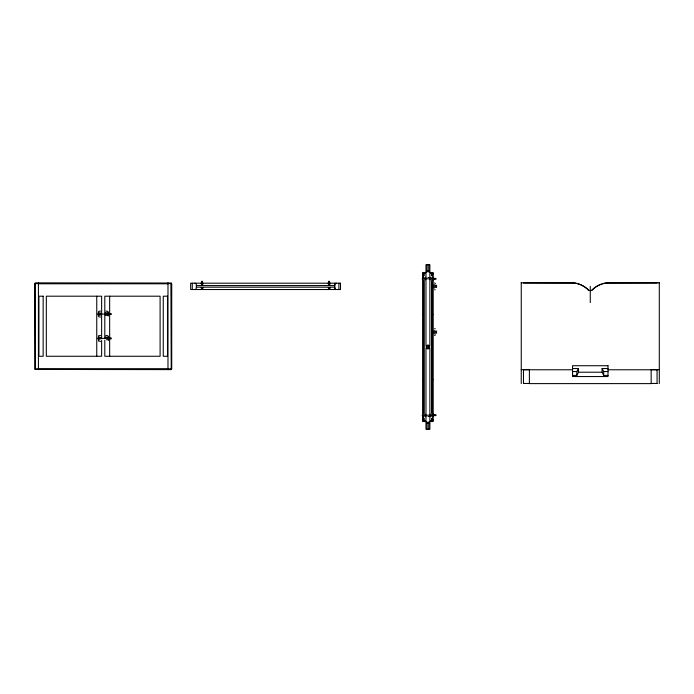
<?xml version="1.0" encoding="UTF-8"?>
<svg xmlns="http://www.w3.org/2000/svg" width="694" height="694" viewBox="0 0 694 694"><rect width="100%" height="100%" fill="white"/><g stroke="black" fill="none" stroke-linecap="round" stroke-linejoin="round"><path stroke-width="1.04" d="M573.426 283.074L523.484 282.97L523.484 282.51M424.112 273.132L424.763 272.482L425.413 273.132M424.286 273.132L424.763 272.655L425.24 273.132M430.445 273.132L431.095 272.482L431.746 273.132M430.618 273.132L431.095 272.655L431.573 273.132M425.24 420.868L424.763 421.345L424.286 420.868M425.413 420.868L424.763 421.518L424.112 420.868M431.573 420.868L431.095 421.345L430.618 420.868M431.746 420.868L431.095 421.518L430.445 420.868M572.541 375.419L576.827 375.419L578.44 372.21L578.44 368.54L572.541 368.54M576.827 375.419L576.827 371.568L578.44 368.54M98.401 311.476L100.517 311.033M98.401 335.827L100.517 335.384M592.103 290.292L592.459 289.771A24.134 24.134 0 0 1 601.073 284.332M98.574 313.315L99.676 312.716L100.777 313.315M100.838 314.729L99.676 315.397L98.522 314.729M105.635 313.315L106.737 312.716L107.839 313.315M107.9 314.729L106.737 315.397L105.583 314.729M98.574 337.666L99.676 337.067L100.777 337.666M105.635 337.666L106.737 337.076L107.839 337.666M328.592 287.941L328.895 289.164M328.583 283.707L328.592 284.792M35.515 368.87L34.934 369.442L171.218 369.616L170.906 283.603L171.479 283.031L35.203 282.857L35.515 368.87L38.43 368.87M423.453 277.869L425.344 277.869M430.514 277.869L432.405 277.869M425.344 416.131L423.453 416.131M432.405 416.131L430.514 416.131M201.598 287.845L201.633 289.129M435.268 289.728L434.583 289.832M201.633 283.603L201.598 284.887M329.338 285L329.928 284.254L329.39 283.568M202.24 284.991L202.813 284.254L202.275 283.568M424.928 280.038L423.869 280.038M431.989 280.038L430.931 280.038M423.869 413.962L424.928 413.962M430.931 413.962L431.989 413.962M329.39 289.164C330.969 288.843 328.453 287.255 330.032 287.706M105.904 311.033L108.021 311.476M100.517 317.08L98.401 316.646M105.904 335.384L108.021 335.827M100.517 341.431L98.401 340.997M434.583 282.9L435.416 283.751M434.583 328.678L435.268 328.783M107.084 339.704L106.39 339.704M100.023 339.704L99.329 339.704M427.114 270.955L428.736 270.955M427.088 271.12L428.771 271.12M426.871 272.482L422.655 272.482L422.655 421.518L426.871 421.518M428.987 272.482L433.203 272.482L433.203 421.518L428.987 421.518M422.655 273.904L423.461 273.904M432.397 273.904L433.203 273.904M427.929 277.479L428.953 277.479M433.221 278.407L436.023 278.407M422.091 278.815L433.767 278.815M433.221 279.222L436.023 279.222M201.624 282.137L202.431 282.137M328.739 282.137L329.546 282.137M521.246 282.84L574.19 282.831A25.374 25.374 0 0 1 588.174 289.632M659.3 282.84L606.348 282.831A25.374 25.374 0 0 0 592.364 289.632A2.854 2.854 0 0 1 588.078 289.632M200.93 283.143L203.125 283.143M328.045 283.143L330.24 283.143M200.93 283.568L201.477 283.568M202.31 283.568L203.125 283.568M328.045 283.568L328.592 283.568M329.312 283.568L330.24 283.568M35.515 283.603L38.43 283.603M167.983 283.603L170.906 283.603M38.43 283.785L167.983 283.785M196.341 285.555L334.82 285.555M196.341 287.177L334.82 287.177M201.139 287.706L201.581 287.706M202.258 287.706L202.917 287.706M328.253 287.706L328.696 287.706M201.052 289.164L201.538 289.164M203.004 289.164C201.546 289.702 203.698 288.071 202.24 287.741M328.167 289.164L330.118 289.164M108.498 313.653L111.309 313.653M97.36 314.061L109.062 314.061M108.498 314.469L111.309 314.469M422.655 314.469L423.461 314.469M432.397 314.469L433.203 314.469M108.498 338.004L111.309 338.004M97.36 338.412L109.062 338.412M111.309 338.819L108.498 338.819L108.498 340.155M427.114 345.378L428.736 345.378M427.088 346.176L425.977 346.106L425.977 264.692L429.872 264.692L429.872 346.176L428.771 346.176M427.088 347.824L425.977 347.894L425.977 429.308L429.872 429.308L429.872 347.824L428.771 347.894M427.114 348.622L428.736 348.622M607.996 375.419L603.711 375.419L602.097 372.21L602.097 368.54L607.996 368.54M38.43 368.688L167.983 368.688M167.983 368.87L170.906 368.87M521.246 369.685L529.392 369.616L529.392 383.608L651.154 383.608L651.154 369.616L659.3 369.685M523.484 369.772L572.541 369.772M607.996 369.772L657.062 369.772M572.541 371.568L576.827 371.568M602.097 368.54L603.711 371.568L607.996 371.568M578.44 372.21L602.097 372.21M422.655 379.531L423.461 379.531M432.397 379.531L433.203 379.531M523.484 383.452L529.392 383.452M651.154 383.452L657.062 383.452M433.221 414.778L436.023 414.778M422.091 415.186L433.767 415.186M433.221 415.593L436.023 415.593M427.929 416.521L428.953 416.521M422.655 420.096L423.461 420.096M432.397 420.096L433.203 420.096M431.095 421.518L431.581 421.518L431.581 418.274M427.088 422.88L428.771 422.88M427.114 423.045L428.736 422.976M573.426 283.013L574.502 283.1A24.134 24.134 0 0 1 575.768 283.308M434.583 335.61L435.416 334.76M588.078 289.771L588.434 290.292M659.3 282.51L659.3 383.582M657.062 282.51L657.062 282.97L606.044 283.1A24.134 24.134 0 0 0 604.778 283.308M657.062 369.616L657.062 383.582M607.137 282.666L607.137 283.291M603.711 371.568L603.711 375.419M590.273 286.362L590.273 302.601M573.4 282.666L573.426 283.464M523.484 369.616L523.484 383.582M521.246 282.51L521.246 383.582M436.552 285.165L436.552 287.559M436.552 330.951L436.552 333.346M435.416 285.165L435.416 287.559M435.416 330.951L435.416 333.346M434.67 278.407L434.67 279.222M434.67 414.778L434.67 415.593M434.279 284.583L434.279 288.149M434.279 330.361L434.279 333.927M432.796 277.071L432.796 277.947M432.796 279.266L432.796 280.558M432.796 413.442L432.796 414.734M432.796 416.053L432.796 416.929M432.397 272.482L432.397 276.038M432.397 281.122L432.397 412.878M432.397 417.962L432.397 421.518M431.581 272.482L431.581 275.726M431.581 281.122L431.581 412.878M430.124 277.27L430.124 278.042M430.124 415.958L430.124 416.73M428.771 264.692L428.771 271.189L427.088 271.189L427.088 264.692M428.736 429.308L428.771 422.811L427.088 422.811L427.114 429.308M425.734 277.27L425.734 278.042M425.734 415.958L425.734 416.73M424.277 272.482L424.277 275.726M424.277 281.122L424.277 412.878M424.277 418.274L424.277 421.518M423.461 272.482L423.461 278.173M423.461 280.307L423.461 413.693M423.461 415.827L423.461 421.518M423.219 277.27L423.219 278.042M423.219 415.958L423.219 416.73M423.054 277.27L423.054 278.042M423.054 415.958L423.054 416.73M338.88 283.195L338.88 289.528M334.82 283.195L334.82 289.528M329.546 281.235L329.546 283.143M328.739 281.235L328.739 283.143M202.431 281.235L202.431 283.143M201.624 281.235L201.624 283.143M192.29 283.195L192.29 289.528M171.722 283.603L171.722 368.87M167.983 282.788L167.983 369.676M109.947 313.653L109.947 314.469M109.947 338.004L109.947 338.819M109.661 296.199L109.661 356.265M108.498 312.317L108.498 313.185M108.498 314.929L108.498 315.805M108.498 336.668L108.498 337.536M108.082 312.317L108.082 313.185M108.082 314.929L108.082 315.805M108.082 336.668L108.082 337.536M108.082 338.863L108.082 340.155M105.401 312.517L105.401 313.289M105.401 314.833L105.401 315.605M105.401 336.868L105.401 337.64M104.794 338.03L104.794 296.199L160.097 296.199L160.097 356.265L104.794 356.265L104.794 340.181M101.628 338.03L101.628 296.199L46.325 296.199L46.325 356.265L101.628 356.265L101.628 340.181M98.505 312.517L98.505 313.289M98.505 314.833L98.505 315.605M98.505 336.868L98.505 337.64M98.505 339.184L98.505 339.956M98.34 312.517L98.34 313.289M98.34 314.833L98.34 315.605M98.34 336.868L98.34 337.64M98.34 339.184L98.34 339.956M96.752 296.199L96.752 356.265M38.43 282.788L38.43 369.676M34.7 283.603L34.7 368.87M334.82 284.826A1.622 1.622 0 0 1 336.451 283.195M336.451 289.528A1.622 1.622 0 0 1 334.82 287.906M194.719 289.528A1.622 1.622 0 0 0 196.341 287.906L196.341 284.826A1.622 1.622 0 0 0 194.719 283.195M577.018 283.586A24.134 24.134 0 0 1 587.141 288.895M602.288 283.924A24.134 24.134 0 0 1 603.52 283.586M340.502 283.195L190.659 283.195L190.659 289.528L340.502 289.528L340.502 283.195M43.158 296.199L38.925 296.199L38.925 356.265L43.158 356.265L43.158 296.199M167.497 296.199L163.263 296.199L163.263 356.265L167.497 356.265L167.497 296.199M428.771 345.3L427.088 345.3L427.088 348.7L428.771 348.7L428.771 345.3M607.996 365.721L572.541 365.721L572.541 376.547L607.996 376.547L607.996 365.721"/></g></svg>
